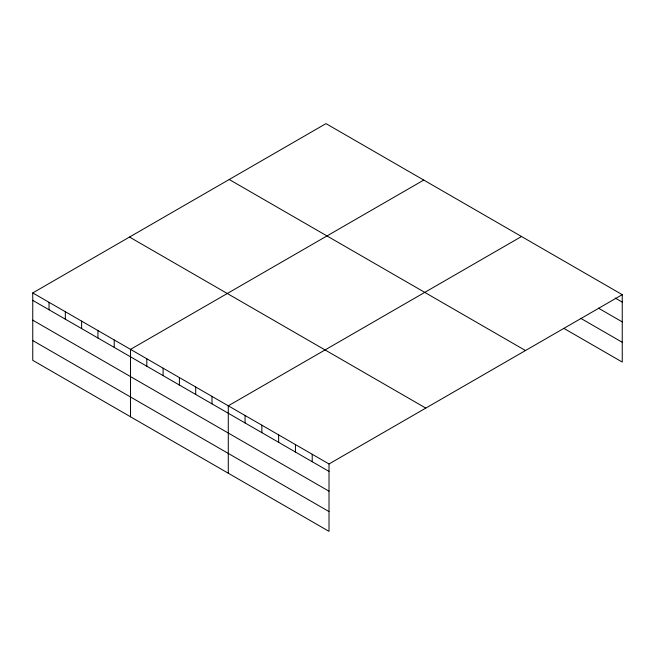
<?xml version="1.0" encoding="UTF-8"?>
<svg xmlns="http://www.w3.org/2000/svg" width="655" height="655" viewBox="0 0 655 655"><rect width="100%" height="100%" fill="white"/><g stroke="black" fill="none" stroke-linecap="round" stroke-linejoin="round"><path stroke-width="0.98" d="M563.93 328.409L622.25 362.076L622.25 294.668L325.985 123.623L32.75 292.924L32.75 360.332L329.015 531.377L329.015 463.969L32.75 292.924M423.752 180.068L130.517 349.369L130.517 416.776M521.519 236.512L228.284 405.813L228.284 473.221M329.015 463.969L622.25 294.668M615.184 298.033L622.25 302.119M598.392 308.128L622.25 321.9M580.723 318.314L622.25 342.287M229.217 179.495L525.482 350.54M129.518 237.053L425.783 408.098M32.75 300.367L329.015 471.412M32.75 320.156L329.015 491.201M32.75 340.543L329.015 511.588M312.222 454.275L312.222 461.726M295.438 444.581L295.438 452.032M278.645 434.887L278.645 442.338M261.861 425.201L261.861 432.644M245.068 415.507L245.068 422.95M211.991 396.406L211.991 403.848M195.698 386.999L195.698 394.441M179.396 377.591L179.396 385.034M163.103 368.184L163.103 375.626M146.81 358.776L146.81 366.219M114.224 339.961L114.224 347.404M97.931 330.554L97.931 337.996M81.629 321.147L81.629 328.589M65.336 311.739L65.336 319.181M49.043 302.332L49.043 309.774"/></g></svg>
